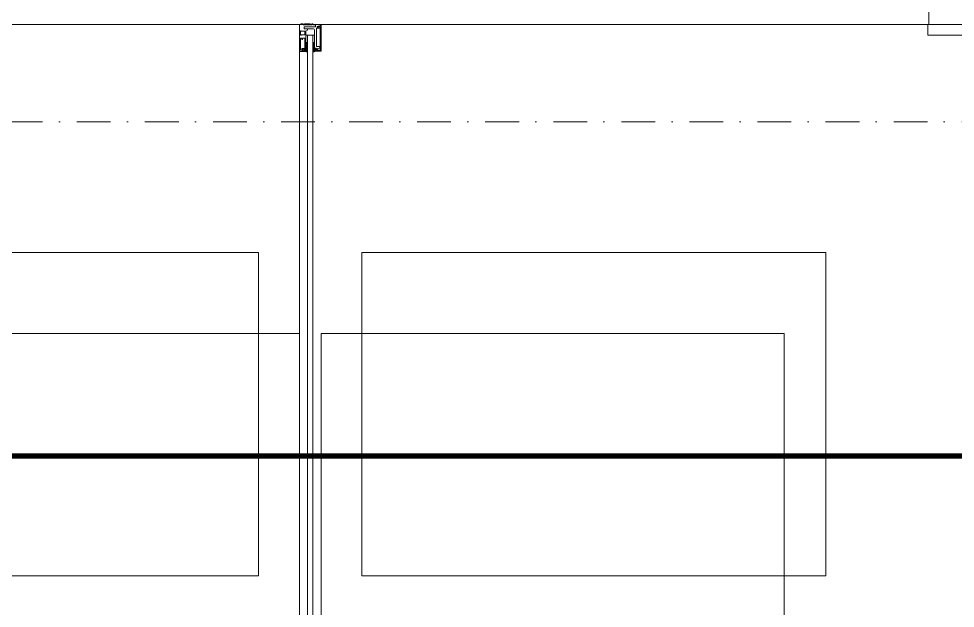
# Model space of a CAD drawing. Extents: x -1299 to 23780, y -3010 to 8106.
# Drawn here: x 9563.5 to 9736.9, y 2695 to 2804.1 of the extents above; entities that cross this region are included whole.
import ezdxf
from ezdxf.xclip import XClip

# ---------------------------------------------------------------- set-up
doc = ezdxf.new("R2010")
doc.units = 0
doc.header["$LTSCALE"] = 25
doc.header["$MEASUREMENT"] = 0
doc.header["$XCLIPFRAME"] = 0
doc.linetypes.add('DASHDOT2', pattern=[0.5, 0.25, -0.125, 0, -0.125])
doc.linetypes.add('HIDDEN2', pattern=[4.7625, 3.175, -1.5875])
doc.layers.get('0').update_dxf_attribs({"color": 9, "lineweight": 9})
for name, color, linetype, lineweight in [('0 @ 1', 9, 'Continuous', 9), ('05', 9, 'Continuous', 9), ('06D', 9, 'Continuous', 9), ('10', 9, 'Continuous', 9), ('14', 9, 'Continuous', 9), ('15', 9, 'Continuous', 9), ('21', 9, 'Continuous', 9), ('24', 9, 'DASHDOT2', 9), ('35', 9, 'Continuous', 9)]:
    doc.layers.add(name, color=color, linetype=linetype, lineweight=lineweight)
pattern_1 = [(225, (-604.72494, -2171.82614), (-0.0883883476, 0.0883883476), []), (135, (-604.72494, -2171.82614), (0.0883883476, 0.0883883476), [])]

# ---------------------------------------------------------------- blocks, each defined once
blk = doc.blocks.new('p-masa_160')
for p, q in [((7.57, 115.2), (7.57, 160)), ((85.7, 115.2), (7.57, 115.2))]:
    blk.add_line(p, q)
blk.add_lwpolyline([(85.7, 115.2), (93.45, 115.2), (93.45, 174.97), (7.57, 174.97), (7.57, 160), (0, 160), (0, 0), (85.7, 0), (85.7, 115.2)], close=True)
at = {"flags": 128}
for points in [[(7.57, 160), (7.57, 174.97), (93.45, 174.97), (93.45, 115.2), (85.7, 115.2)], [(85.7, 0.04), (85.7, 0.94), (61.93, 5.88), (23.62, 5.88), (0, 0.73), (0, 0), (85.67, 0)]]:
    blk.add_lwpolyline(points, dxfattribs=at)
for points in [[(85.7, 160), (85.7, 0), (0, 0), (0, 160), (85.7, 160)], [(85.7, 160), (85.7, 0), (0, 0), (0, 160)]]:
    blk.add_lwpolyline(points, close=True, dxfattribs=at)
blk = doc.blocks.new('p-strahle-alüminyumdoğramaprofili')
at = {"layer": '10'}
h = blk.add_hatch(dxfattribs=at)
h.set_pattern_fill('NET', color=256, angle=315, style=0)
h.set_pattern_definition(pattern_1)
h.paths.add_polyline_path([(-4.62, 2.65), (-4.68, 2.65), (-4.72, 2.75), (-4.72, 2.8), (-4.69, 2.8), (-4.69, 2.92), (-4.98, 2.92), (-4.98, 2.8), (-4.95, 2.8), (-4.99, 2.65), (-5.08, 2.66), (-5.25, 2.28), (-5.14, 2.28), (-5.14, 2.33), (-4.98, 2.52, 0.2599), (-4.9, 2.28), (-4.66, 2.28, 0.382682)])
h.paths.add_polyline_path([(-4.86, 2.52), (-4.67, 2.52, -2.16717)], flags=16)
h = blk.add_hatch(dxfattribs=at)
h.set_pattern_fill('NET', color=256, angle=315, style=0)
h.set_pattern_definition([(225, (-608.45214, -2173.53612), (-0.0883883476, 0.0883883476), []), (135, (-608.45214, -2173.53612), (0.0883883476, 0.0883883476), [])])
h.paths.add_polyline_path([(-3.45, 2.28), (-3.45, 2.57), (-4.49, 2.57), (-4.49, 2.28)])
h = blk.add_hatch(dxfattribs=at)
h.set_pattern_fill('NET', color=256, angle=315, style=0)
h.set_pattern_definition([(225, (-629.50454, -2177.58922), (-0.0883883476, 0.0883883476), []), (135, (-629.50454, -2177.58922), (0.0883883476, 0.0883883476), [])])
h.paths.add_polyline_path([(0, 0.68), (0, 1.75), (-0.18, 1.75), (-0.18, 0.68)])
h = blk.add_hatch(dxfattribs=at)
h.set_pattern_fill('NET', color=256, angle=315, style=0)
h.set_pattern_definition(pattern_1)
h.paths.add_polyline_path([(-4.62, 0.88), (-4.68, 0.88), (-4.72, 0.77), (-4.72, 0.73), (-4.69, 0.73), (-4.69, 0.6), (-4.98, 0.6), (-4.98, 0.73), (-4.95, 0.73), (-4.99, 0.88), (-5.08, 0.87), (-5.25, 1.24), (-5.14, 1.24), (-5.14, 1.2), (-4.98, 1.01, -0.2599), (-4.9, 1.24), (-4.66, 1.24, -0.382682)])
h.paths.add_polyline_path([(-4.86, 1), (-4.67, 1, 2.16717)], flags=16)
h = blk.add_hatch(dxfattribs=at)
h.set_pattern_fill('NET', color=256, angle=315, style=0)
h.set_pattern_definition([(225, (-608.45214, -2180.04526), (-0.0883883476, 0.0883883476), []), (135, (-608.45214, -2180.04526), (0.0883883476, 0.0883883476), [])])
h.paths.add_polyline_path([(-3.45, 0.93), (-3.45, 1.24), (-4.49, 1.24), (-4.49, 0.93)])
for points in [[(-4.92, 3.6), (-4.92, 3.16), (-4.61, 3.16), (-4.61, 2.87), (-4.52, 2.87), (-4.62, 2.65), (-4.68, 2.65), (-4.72, 2.75), (-4.72, 2.8), (-4.69, 2.8), (-4.69, 3.05), (-4.98, 3.05), (-4.98, 2.8), (-4.95, 2.8), (-4.99, 2.65), (-5.08, 2.66), (-5.07, 3.76), (-0.11, 3.76)], [(-5.08, 2.66), (-5.25, 2.28)], [(-4.98, 2.52), (-5.14, 2.33), (-5.14, 2.28)], [(-4.69, 2.92), (-4.98, 2.92)], [(-4.52, 2.87), (-4.49, 2.87), (-4.49, 2.26)], [(-3.45, 2.26), (-3.45, 2.57)], [(-2.08, 0.93), (-2.08, 2.57)], [(-0.18, 0.68), (0, 0.68), (0, 1.75)], [(-0.18, 1.75), (0, 1.75)], [(-5.09, 0.88), (-5.25, 1.24)], [(-4.98, 1.01), (-5.14, 1.2), (-5.14, 1.24)], [(-4.71, 0.6), (-4.98, 0.6)], [(-2.83, 0.2), (-2.67, 0.2), (-2.67, -0.04), (-4.87, -0.04), (-4.87, 0.19), (-4.57, 0.19), (-4.57, 0.73), (-2.67, 0.73)], [(-4.49, 0.93), (-4.49, 0.93), (-4.49, 1.26)], [(-3.45, 1.26), (-3.45, 0.93)]]:
    blk.add_lwpolyline(points, dxfattribs=at)
for points in [[(-0.57, 3.26), (-0.57, 3.62), (-4.89, 3.62), (-4.89, 3.65, 0.561743), (-4.97, 3.66, 0.595966), (-4.92, 3.6, -2.204878)], [(-4.61, 2.87), (-4.49, 3.45, -0.833203), (-4.18, 3.44, -0.447088)], [(-4.18, 3.44), (-4.18, 2.99, 0.414214), (-4.07, 2.89), (-0.82, 2.89), (-0.82, 3.62)], [(-0.11, 3.76), (-0.11, 3.62), (-0.45, 3.62), (-0.45, 3.14, -1), (-0.66, 3.14)], [(-4.67, 2.52), (-4.86, 2.52, 1)], [(-4.49, 2.57), (-1.23, 2.57, -0.414214), (-0.9, 2.25), (-0.9, 1.22)], [(-0.66, 3.14, -0.305404), (-0.57, 3.26, -5.773092)], [(-4.67, 1), (-4.86, 1, -1)], [(-2.67, 0.73), (-2.67, 0.32), (-2.83, 0.32, 1), (-2.83, 0.2, -1)]]:
    blk.add_lwpolyline(points, format="xyb", dxfattribs=at)
for points in [[(-0.18, 2.74), (-0.18, 2.21), (0, 2.21), (0, 2.08), (-0.18, 2.08), (-0.18, 0.43), (0, 0.43), (0, 0), (-0.12, 0), (-0.12, -0.24), (-5.09, -0.24), (-5.09, 0.88), (-4.98, 0.88), (-4.94, 0.7), (-4.99, 0.7), (-4.99, 0.33), (-4.71, 0.33), (-4.71, 0.88), (-4.56, 0.88), (-4.52, 0.93), (-1.28, 0.93), (-1.2, 1.22), (-0.9, 1.22), (-0.9, 0.62), (-0.58, 0.62), (-0.58, 2.74)], [(-2.03, 0.78), (-1.35, 0.78), (-1.35, 0.08), (-1.28, 0.04), (-1.28, -0.04), (-2.09, -0.04), (-2.09, 0.1), (-2.03, 0.15)]]:
    blk.add_lwpolyline(points, close=True, dxfattribs=at)
for centre, radius, start, end in [((-4.73, 2.47), 0.253, 168.6676, 234.1258), ((-4.77, 2.44), 0.125, 139.5402, 40.4598), ((-4.84, 2.48), 0.273, 305.9738, 36.4289), ((-4.73, 1.06), 0.253, 125.8742, 191.3324), ((-4.77, 1.08), 0.125, 319.5402, 220.4598), ((-4.84, 1.04), 0.273, 323.5711, 54.0262)]:
    blk.add_arc(centre, radius, start, end, dxfattribs=at)
blk = doc.blocks.new('*U309')
at = {"layer": '06D'}
for points in [[(4.95, 4), (438.09, 4)], [(4.95, 0), (438.07, 0)]]:
    blk.add_lwpolyline(points, dxfattribs=at)
at = {"layer": '15'}
for points in [[(1.96, 2.5), (441.08, 2.5)], [(441.08, 1.5), (1.96, 1.5)]]:
    blk.add_lwpolyline(points, dxfattribs=at)
at = {"layer": '0 @ 1', "linetype": 'Continuous', "xscale": -1}
blk.add_blockref('p-strahle-alüminyumdoğramaprofili', (-0.12, 0.24), dxfattribs=at)
blk = doc.blocks.new('fsdfsfsfsfd')
at = {"layer": '06D', "elevation": 0}
blk.add_lwpolyline([(52591.75, -74474.98), (52589.75, -74474.98), (52589.75, -74595.98), (52591.75, -74595.98)], dxfattribs=at)

msp = doc.modelspace()

# ---------------------------------------------------------------- linework, layer by layer
at = {"layer": '14'}
msp.add_lwpolyline([(9478, 2819.3), (9478, 2803), (9732, 2803), (9732, 2820.22)], dxfattribs=at)
at = {"layer": '21', "linetype": 'HIDDEN2', "ltscale": 0.1, "const_width": 1}
msp.add_lwpolyline([(9216.72, 2881.81), (9956.44, 2881.81), (9956.44, 2723.15), (9216.72, 2723.15)], close=True, dxfattribs=at)
at = {"layer": '24'}
msp.add_lwpolyline([(6827.5, 2785), (11027.5, 2785)], dxfattribs=at)
at = {"layer": '35'}
msp.add_lwpolyline([(9235.5, 2743), (9235.5, 2447), (9309.5, 2447), (9309.5, 2363), (9925.5, 2363), (9925.5, 2447), (9990.5, 2447), (9990.5, 2743), (9925.5, 2743), (9925.5, 2803), (9309.5, 2803), (9309.5, 2743)], close=True, dxfattribs=at)

# ---------------------------------------------------------------- block references
at = {"xscale": -1, "rotation": 270}
msp.add_blockref('fsdfsfsfsfd', (84327.79, -49788.75), dxfattribs=at)
at = {"linetype": 'Continuous'}
ref = msp.add_blockref('*U309', (9615.5, 2803), dxfattribs=dict(at, rotation=270))
XClip(ref).set_block_clipping_path([(-0.8713492534, -0.420901659), (435.5811842137, 4)])
at = {"layer": '05', "xscale": -1}
msp.add_blockref('p-masa_160', (9615.48, 2585.82), dxfattribs=at)
at = {"layer": '05'}
msp.add_blockref('p-masa_160', (9619.5, 2585.82), dxfattribs=at)

doc.saveas('drawing.dxf')
